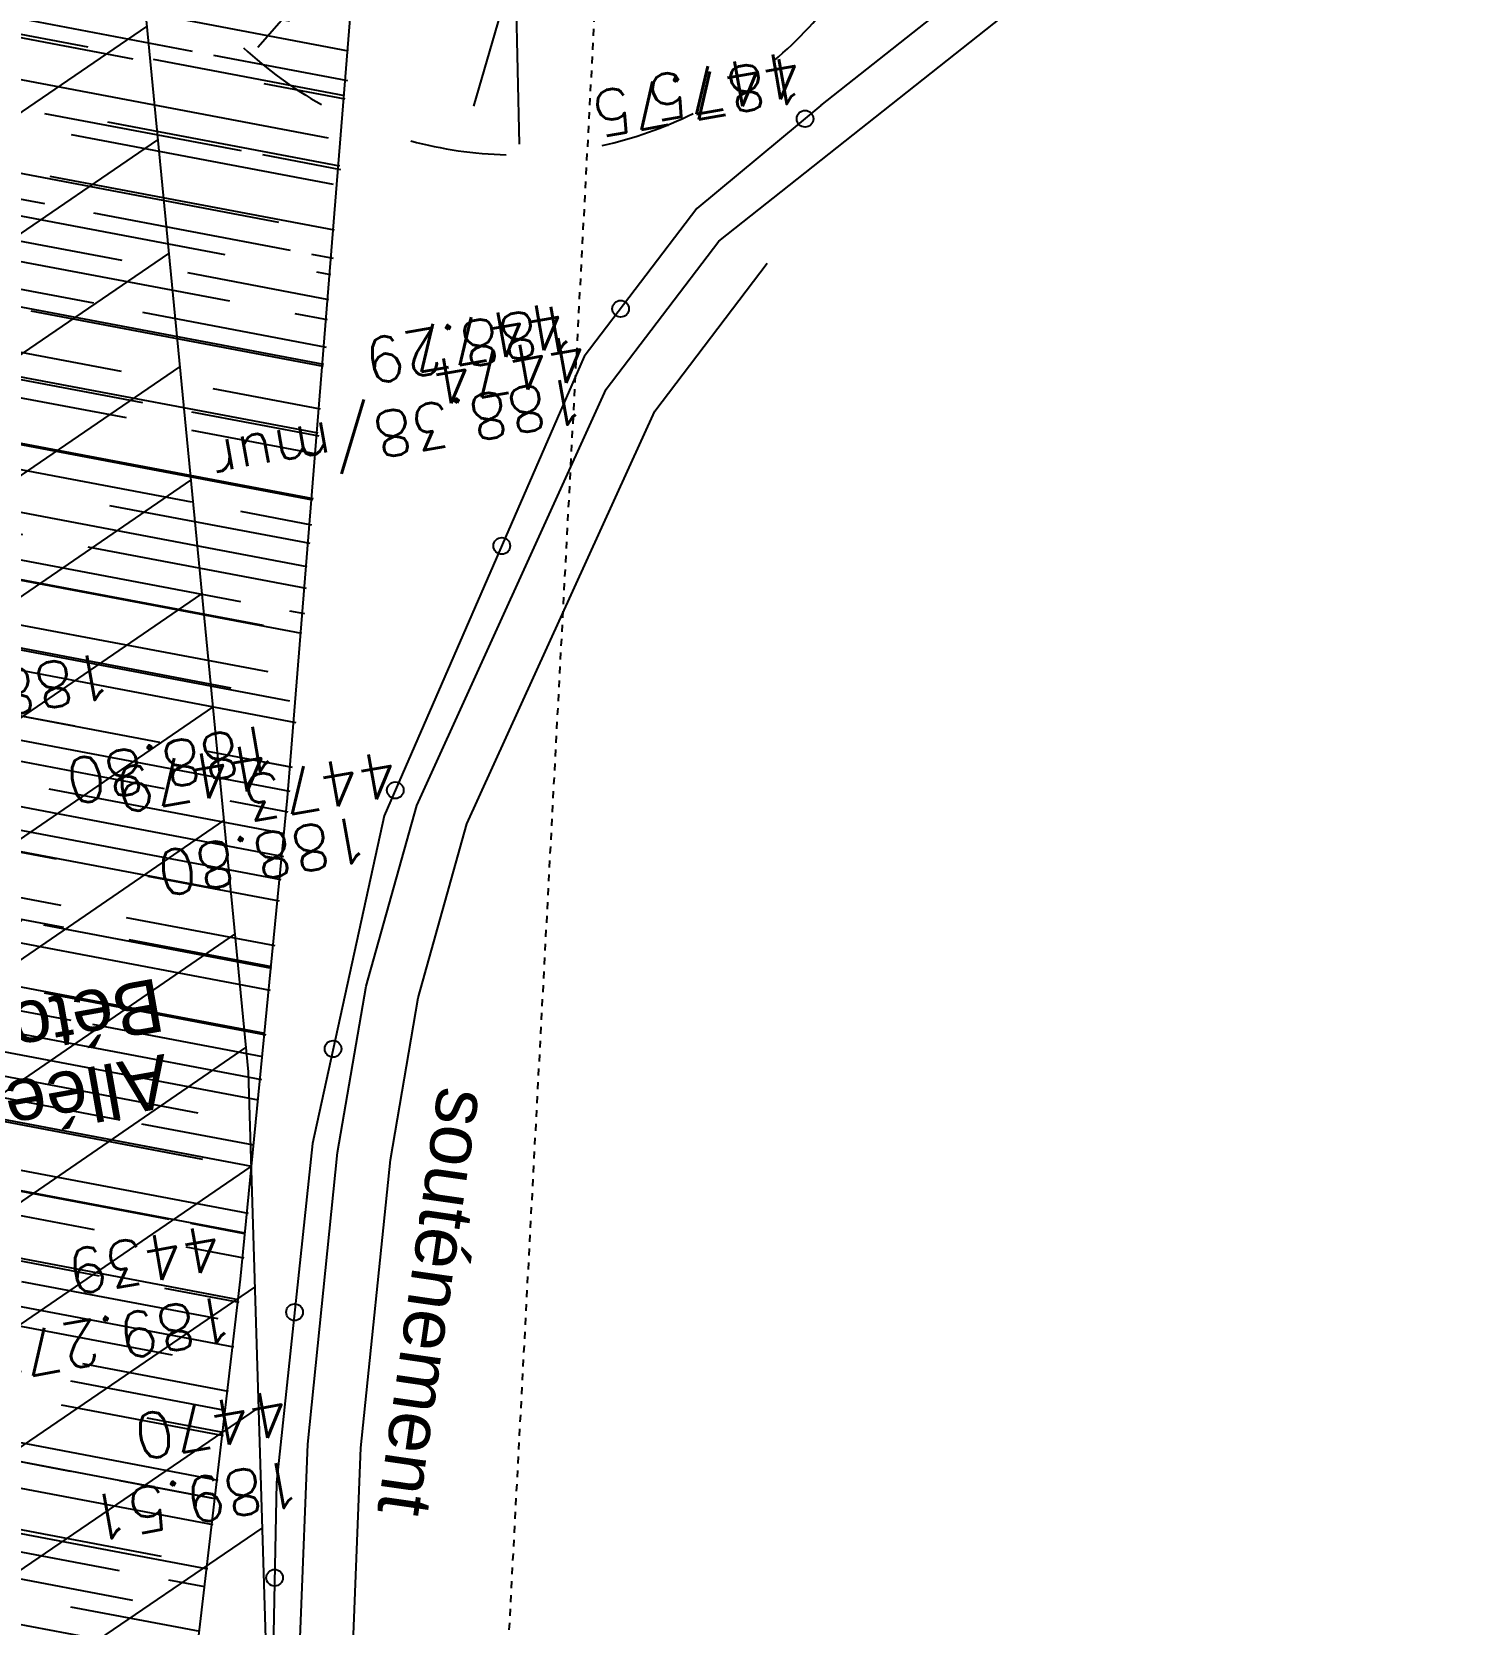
# Model space of a CAD drawing. Extents: x -2313930 to 3286427, y -3858277 to 2572692.
# Drawn here: x 5685 to 6759, y -2600 to -1405 of the extents above; entities that cross this region are included whole.
import ezdxf
from ezdxf.enums import TextEntityAlignment as Align
from ezdxf.lldxf.tags import DXFTag

# ---------------------------------------------------------------- set-up
doc = ezdxf.new("R2010")
doc.units = 0
doc.linetypes.add('STYLE_01', pattern=[0.41664, 0.20828, -0.20836])
for name, color, linetype, lineweight in [('_GAZELEC-RESERVATION 2', 132, 'Continuous', 18), ('Fond topo - P', 252, 'Continuous', 50), ('Fond topo - VOI', 252, 'Continuous', 25)]:
    doc.layers.add(name, color=color, linetype=linetype, lineweight=lineweight)
for name, color, linetype in [('DWG_280-140115-P - ALTEA-CANA', 252, 'Continuous'), ('Fond topo - BAT_TXT', 252, 'Continuous'), ('Fond topo - CLO_LEG', 252, 'Continuous'), ('Fond topo - CLO_MUR', 252, 'Continuous'), ('Fond topo - ESPACE_BOISE', 252, 'Continuous'), ('Fond topo - VEG', 252, 'Continuous'), ('Fond topo - VOI_TXT', 252, 'Continuous'), ('Fond topo - Z_500', 252, 'Continuous'), ('prlm-VRD', 2, 'Continuous'), ('SA - béton balayé', 252, 'Continuous'), ('SA - EBC', 252, 'Continuous')]:
    doc.layers.add(name, color=color, linetype=linetype)
for name, color, linetype, plot in [('Fond topo - N', 252, 'Continuous', False), ('Fond topo - NCACHE', 252, 'Continuous', False), ('Fond topo - ZCACHE', 252, 'Continuous', False)]:
    doc.layers.add(name, color=color, linetype=linetype, plot=plot)
doc.styles.add('2000_ARIAL', font='arial.ttf', dxfattribs={"height": 0.400000006})
doc.styles.add('SIMPLEX', font='simplex_.ttf', dxfattribs={"height": 1.25})
tags = doc.linetypes.add('L1', pattern=[1.0000000298023224, 0.6000000238418579, -0.4000000059604645]).pattern_tags.tags
tags[6:7] = [DXFTag(74, 4), DXFTag(75, 0), DXFTag(340, '0'), DXFTag(46, 0.0), DXFTag(50, 0.0), DXFTag(44, 0.0), DXFTag(45, 0.0)]
tags[4:5] = [DXFTag(74, 4), DXFTag(75, 0), DXFTag(340, '0'), DXFTag(46, 0.0), DXFTag(50, 0.0), DXFTag(44, 0.0), DXFTag(45, 0.0)]
tags = doc.linetypes.add('L8', pattern=[0.22500000894069674, 0.1500000059604645, -0.07500000298023224]).pattern_tags.tags
tags[6:7] = [DXFTag(74, 4), DXFTag(75, 0), DXFTag(340, '0'), DXFTag(46, 0.0), DXFTag(50, 0.0), DXFTag(44, 0.0), DXFTag(45, 0.0)]
tags[4:5] = [DXFTag(74, 4), DXFTag(75, 0), DXFTag(340, '0'), DXFTag(46, 0.0), DXFTag(50, 0.0), DXFTag(44, 0.0), DXFTag(45, 0.0)]

# ---------------------------------------------------------------- blocks, each defined once
blk = doc.blocks.new('CLOLEG')
at = {"ltscale": 2}
blk.add_circle((0, 0), 0.0625, dxfattribs=at)
blk = doc.blocks.new('PTOPO')
at = {"layer": 'Fond topo - NCACHE', "style": 'SIMPLEX'}
blk.add_attdef('MAT', text='', height=0.34, dxfattribs=at).set_placement((0.09999999986030161, -0.09999999962747097), align=Align.TOP_LEFT)
at = {"layer": 'Fond topo - ZCACHE', "style": 'SIMPLEX'}
blk.add_attdef('ALT', (0.09999999986030161, 0.09999999962747097), '', height=0.34, dxfattribs=at)
blk = doc.blocks.new('VEG12')
at = {"ltscale": 2}
for p, q in [((0.01815258799999997, 0.057406781), (0.100441039, 0.47293725)), ((0.05749608, 0.253444298), (0.145517598, 0.414706841)), ((0.037902722, 0.15845596), (-0.06593155700000003, 0.344147082)), ((0.04981112299999996, 0.033821695), (0.391570728, 0.285894318)), ((-0.158788295, 0.086017079), (-0.245985314, 0.284587218)), ((0.143890955, 0.107467204), (0.230033352, 0.253971609)), ((0.2917471699999999, 0.208620217), (0.392372872, 0.233301274)), ((-0.05229389700000003, 0.02983962500000001), (-0.383643778, 0.204631851)), ((-0.25001839, 0.135126714), (-0.3755999820000001, 0.091127132)), ((0.122915307, -0.02992704099999999), (0.317230371, 0.05540147100000001)), ((0.057557527, -0.01766878999999999), (0.411943876, -0.08413611500000001)), ((-0.05265807700000003, -0.029192154), (-0.412380265, -0.256628677)), ((-0.09359106700000003, -0.049762263), (-0.2956446150000001, -0.04653133200000001)), ((0.01825986499999999, -0.057372749), (0.107637982, -0.4128258760000001)), ((0.184132294, -0.04763066399999999), (0.323120213, -0.192805613)), ((0.02259491799999996, -0.07955337300000001), (0.001649748999999978, -0.36183712)), ((-0.151821475, -0.09483882200000002), (-0.2999525240000001, -0.315936062)), ((0.05371548199999998, -0.188497704), (0.197263789, -0.356749422))]:
    blk.add_line(p, q, dxfattribs=at)
for start, end in [(90, 103.8461539085843), (62.30769199853572, 76.15384597947835), (117.6923078993823, 131.5384619204946), (34.61538499867542, 48.46153799321151), (145.3846149358338, 159.2307690506909), (6.923076979206323, 20.76923090842763), (173.0769230068974, 186.9230769931026), (339.2307689837768, 353.0769230207937), (200.7692310571047, 214.6153850641662), (311.5384620067885, 325.3846150013246), (228.4615380795054, 242.3076921006177), (283.8461540205217, 297.6923080014643), (256.1538460914157, 270)]:
    blk.add_arc((0, 0), 0.496982058, start, end, dxfattribs=at)
blk = doc.blocks.new('A$C1F970F0F')
at = {"layer": 'SA - béton balayé'}
h = blk.add_hatch(dxfattribs=at)
h.set_pattern_fill('BETON_BALAYE', color=256, scale=49.99999999999999, angle=-10.72360141139323, style=0, pattern_type=2)
h.set_pattern_definition([(349.2763985886067, (-277130161.1279894, -473864756.7787022), (117.3825536141096, 28.65896207176165), [749.9999999999999, -99.99999999999999, 250, -49.99999999999999]), (349.2763985886067, (-277130091.1375459, -473864744.5890418), (-36.75306622226226, 74.64222748057564), [150, -16.5, 299.9999999999999, -37.49999999999999]), (349.2763985886067, (-277130128.6565508, -473864719.6726964), (261.6928111209335, -15.46358973923611), [399.9999999999999, -69.99999999999999, 200, -49.99999999999999])])
edge = h.paths.add_edge_path()
edge.add_arc((5358.091332811397, -2406.5003897603), 327.4139141548844, 197.0353200627598, 248.6714325875425)
edge.add_line((5239.005744553338, -2711.489723728723), (5354.800928152768, -2670.843148670674))
edge.add_line((5354.800928152768, -2670.843148670674), (5445.831428399385, -2528.10670157766))
edge.add_line((5445.831428399385, -2528.106701577661), (5524.939717540758, -2152.462322599101))
edge.add_line((5524.939717540758, -2152.462322599101), (5588.808554118679, -1772.826003617761))
edge.add_line((5588.808554118679, -1772.826003617761), (5596.889083904324, -1066.990457735349))
edge.add_line((5596.889083904324, -1066.990457735349), (5885.902256092508, -1066.084975682855))
edge.add_line((5885.902256092508, -1066.084975682855), (5885.433544670602, -1160.638824703835))
edge.add_line((5885.433544670601, -1160.638824703835), (5929.806132878227, -1224.214564401809))
edge.add_line((5929.806132878228, -1224.214564401809), (5882.232637045039, -1815.085634098996))
edge.add_line((5882.232637045039, -1815.085634098996), (5846.967217674753, -2176.497257896935))
edge.add_line((5846.967217674752, -2176.497257896935), (5783.590593702197, -2717.673661949677))
edge.add_line((5783.590593702197, -2717.673661949676), (5736.967683509527, -2987.71145076046))
edge.add_arc((5322.836185402772, -2830.552333082458), 442.949078330087, 324.08482527455766, 339.2187040935265, ccw=False)
edge.add_arc((5393.318158206119, -2843.383449414451), 379.6041132646011, 288.33551275161386, 319.40786575171865, ccw=False)
edge.add_arc((5315.276949875861, -2562.613601937902), 670.8210163537169, 258.08161623541537, 287.118674714722, ccw=False)
edge.add_arc((5276.252106989228, -2691.399666949642), 536.8769334285904, 239.1203115152312, 259.31827396408, ccw=False)
edge.add_line((5000.706982394531, -3152.172632686719), (4932.207642367547, -3081.259965061483))
edge.add_line((4932.207642367547, -3081.259965061484), (4772.00721949915, -2796.814362761385))
edge.add_line((4772.00721949915, -2796.814362761385), (4755.452634422306, -2567.47380276886))
edge.add_line((4755.452634422306, -2567.47380276886), (4758.579044436935, -2566.940473468178))
edge.add_line((4758.579044436935, -2566.940473468178), (5045.042919798527, -2502.419951333245))
at = {"layer": 'SA - EBC'}
h = blk.add_hatch(dxfattribs=at)
h.set_pattern_fill('_USER', color=256, scale=74.99999999999999, angle=-325.7236014113932, style=0, pattern_type=0)
h.set_pattern_definition([(34.27639858860678, (-277130161.1279894, -473864756.7787022), (-42.238928459823, 61.97477650275113), [])])
edge = h.paths.add_edge_path()
edge.add_line((5801.470568619522, -3162.013069131843), (4083.559282644929, -3271.123614088357))
edge.add_line((4083.559282644929, -3271.123614088356), (4014.481307725509, -3717.332461968055))
edge.add_line((4014.48130772551, -3717.332461968055), (3135.517961824245, -3810.19300101904))
edge.add_line((3135.517961824245, -3810.19300101904), (2274.245008604417, -3693.648081323564))
edge.add_line((2274.245008604417, -3693.648081323564), (1554.636776175834, -3420.099318784944))
edge.add_arc((2508.775769578408, -2315.674454232369), 1459.498372788833, 157.1868533427094, 229.1754823893534, ccw=False)
edge.add_arc((1966.013830892235, -2087.371785851423), 870.6752834691503, 94.3015183869224, 157.1868533106914, ccw=False)
edge.add_line((1900.708697991695, -1219.149067345796), (2859.239020416566, -1223.495634912559))
edge.add_arc((3100.860739749298, 1265.329539486049), 2500.526305395239, 264.4549516394795, 302.9422754293212)
edge.add_arc((4209.331858878893, -445.3369775435177), 462.1229708170858, 302.9422754305585, 376.8336969250394)
edge.add_arc((2214.122706379954, -1049.006753214115), 2546.655714682971, 16.8336969158998, 38.14703645440247)
edge.add_arc((3041.32627014761, -399.2990096244524), 1494.806919462396, 38.14703657403813, 72.97328584086019)
edge.add_line((3479.031970107599, 1029.988031775616), (2182.437305702805, 1414.38613606858))
edge.add_line((2182.437305702805, 1414.38613606858), (1056.590900019184, 1822.819186472099))
edge.add_arc((1766.412018482452, 3779.442320525911), 2081.398594438606, 212.7495497786225, 250.0603089288685, ccw=False)
edge.add_line((15.86575126143373, 2653.472571668582), (-104.0907319930869, 3091.26353710603))
edge.add_line((-104.0907319930869, 3091.26353710603), (-169.6986146466322, 3639.54836895815))
edge.add_line((-169.6986146466322, 3639.548368958149), (-35.58090533515337, 6158.014854826562))
edge.add_arc((-194.3533792400212, 7143.826589584332), 998.5156357593988, 279.1493507374978, 373.962283499627)
edge.add_arc((2392.201579171132, 7786.918955579627), 1666.786287877102, 172.6269749467245, 193.9622835974407, ccw=False)
edge.add_arc((-45.50651600643437, 8102.354993671941), 791.2455775503726, -7.373025019439765, 16.43829965925021)
edge.add_line((713.3969204091394, 8326.263765657093), (486.7428317772967, 9142.81155059313))
edge.add_line((486.7428317772967, 9142.811550593131), (1338.845530021721, 9564.23852196786))
edge.add_line((1338.845530021721, 9564.23852196786), (1632.623584095551, 8945.24637913095))
edge.add_line((1632.623584095551, 8945.246379130947), (1394.029444699765, 8829.874494032001))
edge.add_line((1394.029444699765, 8829.874494032001), (1731.997733793977, 8131.230781666551))
edge.add_arc((1233.216649704336, 7889.945865525577), 554.0766919865823, -19.640967550384175, 25.815335324856676, ccw=False)
edge.add_line((1755.055695752756, 7703.706797235046), (1558.214479468655, 6807.520788570679))
edge.add_line((1558.214479468655, 6807.52078857068), (1570.021725572625, 6609.158708993335))
edge.add_line((1570.021725572625, 6609.158708993335), (1852.913141606868, 5734.125706863067))
edge.add_line((1852.913141606869, 5734.125706863067), (2726.748207475315, 4020.986816292172))
edge.add_line((2726.748207475315, 4020.986816292172), (3802.352916265851, 4004.947770972833))
edge.add_arc((8355.58168857983, 5950.706307988518), 4951.552134169374, 203.138762427905, 230.8301436200186)
edge.add_arc((13583.66465597079, 12367.85935474512), 13228.79229856088, 230.8301435441083, 233.1638398044412)
edge.add_line((5652.622255943647, 1780.153648245416), (4998.697813068342, 1820.441475819727))
edge.add_line((4998.697813068342, 1820.441475819727), (4863.841220233488, 767.0816613875431))
edge.add_line((4863.841220233488, 767.0816613875434), (5595.355488733695, 631.185878681516))
edge.add_line((5595.355488733695, 631.1858786815158), (5852.747939948536, -2020.707044821664))
edge.add_line((5852.747939948536, -2020.707044821665), (5881.394298709887, -2966.563612924887))
edge.add_line((5881.394298709887, -2966.563612924887), (5801.470568619523, -3162.013069131842))
at = {"layer": 'DWG_280-140115-P - ALTEA-CANA', "linetype": 'STYLE_01', "ltscale": 25, "elevation": 9.999999999999998e-08, "flags": 128}
blk.add_lwpolyline([(6035.461037273133, -2689.127097192409), (6121.64256367179, -1057.51115667685), (6205.025182619102, 1052.804655306938), (6365.893186155989, 3202.867456399637), (6636.799193089617, 4194.521173234315), (6692.315677062305, 4259.243408586225)], dxfattribs=at)
at = {"layer": 'Fond topo - CLO_LEG', "linetype": 'L8', "ltscale": 2, "flags": 128}
blk.add_lwpolyline([(6282.467426065797, -1295.684464474299), (6552.41339720555, -1081.894158271203)], dxfattribs=at)
at = {"layer": 'Fond topo - CLO_LEG', "ltscale": 2, "flags": 128}
blk.add_lwpolyline([(6282.467426065797, -1295.684464474299), (6189.275637213709, -1373.022047100058), (6104.897438272617, -1484.013001080026), (5954.726196654141, -1828.700577450215), (5900.868679028967, -2074.537779561267), (5874.025653848885, -2328.939880393739), (5868.867497210709, -2580.541609170677), (5917.785716554227, -3083.337295519524), (6022.692410287696, -3380.036307044295)], dxfattribs=at)
at = {"layer": 'Fond topo - CLO_MUR', "linetype": 'L8', "ltscale": 2, "flags": 128}
for points in [[(6205.797144122152, -1397.404740036666), (6565.739909591483, -1112.33927420372)], [(6121.418945181059, -1508.395694016635), (6205.797144122152, -1397.404740036666)], [(6157.827489902033, -1524.961256976507), (6242.205688843125, -1413.970302996539)]]:
    blk.add_lwpolyline(points, dxfattribs=at)
at = {"layer": 'Fond topo - CLO_MUR', "ltscale": 2, "flags": 128}
for points in [[(5913.373786971466, -2855.785245736176), (5886.93232999356, -2565.470763431892), (5897.399590436347, -2300.158774031377), (5919.718208511505, -2081.319878114762), (5941.228231684434, -1956.448553662097), (5979.18250767089, -1821.009379234139), (6121.418945181059, -1508.395694016635)], [(5953.208905556952, -2852.157116425939), (5927.004083866236, -2564.440775277538), (5937.319437415089, -2302.979145383546), (5959.371826600868, -2086.7506815024), (5980.298884605502, -1965.263623096761), (6016.867242146706, -1834.770074340647), (6157.827489902033, -1524.961256976507)]]:
    blk.add_lwpolyline(points, dxfattribs=at)
at = {"layer": 'Fond topo - ESPACE_BOISE', "linetype": 'L1', "ltscale": 2, "flags": 128}
blk.add_lwpolyline([(5801.470568619522, -3162.013069131843), (4083.559282644929, -3271.123614088356), (4014.48130772551, -3717.332461968055), (3135.517961824245, -3810.19300101904), (2274.245008604417, -3693.648081323564), (1554.636776175834, -3420.099318784944, -0.3248648439675891), (1163.447808694293, -1749.787382690587, -0.2814891279475962), (1900.708697991695, -1219.149067345796), (2859.239020416566, -1223.495634912559, 0.1695292870025676), (4460.631470672048, -833.159289007697, 0.3340686001642133), (4651.652558133293, -311.5085830883972, 0.09326601102169153), (4216.884593398947, 524.0158635944096, 0.153138720952933), (3479.031970107599, 1029.988031775616), (2182.437305702805, 1414.38613606858), (1056.590900019184, 1822.819186472099, -0.1642525569996709), (15.86575126143373, 2653.472571668582), (-104.0907319930869, 3091.26353710603), (-169.6986146466322, 3639.548368958149), (-35.58090533515337, 6158.014854826562, 0.4390366150430304), (774.660880078399, 7384.751557306568, -0.09336270405047195), (739.1967976091219, 8000.81547627212, 0.104271961321091), (713.3969204091394, 8326.263765657093), (486.7428317772967, 9142.811550593131), (1338.845530021721, 9564.23852196786), (1632.623584095551, 8945.246379130947), (1394.029444699765, 8829.874494032001), (1731.997733793977, 8131.23078166655, -0.2009829630843761), (1755.055695752756, 7703.706797235046), (1558.214479468655, 6807.52078857068), (1570.021725572625, 6609.158708993335), (1852.913141606869, 5734.125706863067), (2726.748207475315, 4020.986816292172), (3802.352916265851, 4004.947770972833, 0.121417881002313), (5228.074839294609, 2111.882341611708, 0.01018302282179253), (5652.622255943647, 1780.153648245416), (4998.697813068342, 1820.441475819727), (4863.841220233488, 767.0816613875434), (5595.355488733695, 631.1858786815158), (5852.747939948536, -2020.707044821665), (5881.394298709887, -2966.563612924887)], format="xyb", close=True, dxfattribs=at)
at = {"layer": 'Fond topo - VOI', "ltscale": 2, "flags": 128}
blk.add_lwpolyline([(5000.706982394531, -3152.172632686719, 0.03514680113144616), (5103.825395547883, -3199.834393112584, 0.05304757428686571), (5176.740243683153, -3218.973577135732, 0.03003359205613811), (5333.19443896248, -3233.19528941652, 0.04745511052873769), (5432.548835640756, -3226.804251904938, 0.06071624197132922), (5512.734347835934, -3203.715319275074, 0.04092958131218784), (5622.111118279161, -3146.291132090238, 0.09495582468090094), (5681.57458082512, -3090.380448639745, 0.06613015153363594), (5736.967683509528, -2987.71145076046), (5783.590593702197, -2717.673661949676), (5846.967217674752, -2176.497257896935), (5882.232637045039, -1815.085634098996), (5929.806132878228, -1224.214564401809), (5885.433544670601, -1160.638824703835)], format="xyb", dxfattribs=at)
at = {"layer": 'Fond topo - CLO_LEG', "ltscale": 2}
for p, xscale, yscale, zscale, rotation in [((6270.53146112055, -1305.589829425042), 99.99999999999999, 99.99999999999999, 99.99999999999999, 219.6884493623854), ((6132.140009547456, -1448.17816447298), 99.99999999999999, 99.99999999999999, 99.99999999999999, 232.7569622221155), ((6042.994178138432, -1626.099358342521), 99.99999999999997, 99.99999999999997, 99.99999999999997, 246.4585193259181), ((5963.111599717608, -1809.453588325194), 99.99999999999997, 99.99999999999997, 99.99999999999997, 246.4585193259181), ((5916.418512746868, -2003.559246071272), 100, 100, 100, 257.6429802308661), ((5887.506878418284, -2201.172916036533), 99.99999999999999, 99.99999999999999, 99.99999999999999, 263.9767704000815), ((5872.559633214121, -2400.448628502283), 99.99999999999999, 99.99999999999999, 99.99999999999999, 268.825527901417)]:
    blk.add_blockref('CLOLEG', p, dxfattribs=dict(at, xscale=xscale, yscale=yscale, zscale=zscale, rotation=rotation))
at = {"layer": 'Fond topo - P', "ltscale": 2}
ref = blk.add_blockref('PTOPO', (6282.467426065797, -1295.684464474299), dxfattribs=dict(at, xscale=99.99999999999994, yscale=99.99999999999994, zscale=99.99999999999994, rotation=190.0656205306617))
ref.add_attrib('MAT', '4475', dxfattribs={"layer": 'Fond topo - N', "color": 0, "ltscale": 2, "height": 33.99999999999999, "rotation": 190.0656204987762, "style": 'SIMPLEX'}).set_placement((6270.873584233897, -1287.58614172394), align=Align.TOP_LEFT)
ref.add_attrib('ALT', '187.75', (6266.615551787294, -1258.110048585152), dxfattribs={"layer": 'Fond topo - Z_500', "color": 0, "ltscale": 2, "height": 33.99999999999999, "rotation": 190.0656204987762, "style": 'SIMPLEX'})
ref = blk.add_blockref('PTOPO', (6104.897438272617, -1484.013001080026), dxfattribs=dict(at, xscale=99.99999999999994, yscale=99.99999999999994, zscale=99.99999999999994, rotation=190.0656205306617))
ref.add_attrib('MAT', '4477', dxfattribs={"layer": 'Fond topo - N', "color": 0, "ltscale": 2, "height": 33.99999999999999, "rotation": 190.0656204987762, "style": 'SIMPLEX'}).set_placement((6093.303596440718, -1475.914678329667), align=Align.TOP_LEFT)
ref.add_attrib('ALT', '188.29', (6095.596339191459, -1443.86296319714), dxfattribs={"layer": 'Fond topo - Z_500', "color": 0, "ltscale": 2, "height": 33.99999999999999, "rotation": 190.0656204987762, "style": 'SIMPLEX'})
ref = blk.add_blockref('PTOPO', (6121.418945181059, -1508.395694016635), dxfattribs=dict(at, xscale=99.99999999999999, yscale=99.99999999999999, zscale=99.99999999999999, rotation=190.0656205306616))
ref.add_attrib('MAT', '4474', dxfattribs={"layer": 'Fond topo - N', "color": 0, "ltscale": 2, "height": 33.99999999999999, "rotation": 190.0656204987762, "style": 'SIMPLEX'}).set_placement((6109.82510334916, -1500.297371266276), align=Align.TOP_LEFT)
ref.add_attrib('ALT', '188.38/mur', (6102.098724410339, -1498.970956779993), dxfattribs={"layer": 'Fond topo - Z_500', "color": 0, "ltscale": 2, "height": 33.99999999999999, "rotation": 190.0656204987762, "style": 'SIMPLEX'})
ref = blk.add_blockref('PTOPO', (5588.808554118679, -1772.826003617761), dxfattribs=dict(at, xscale=99.99999999999994, yscale=99.99999999999994, zscale=99.99999999999994, rotation=190.0656205306617))
ref.add_attrib('MAT', '4480', dxfattribs={"layer": 'Fond topo - N', "color": 0, "ltscale": 2, "height": 33.99999999999999, "rotation": 190.0656204987762, "style": 'SIMPLEX'}).set_placement((5577.214712286779, -1764.727680867402), align=Align.TOP_LEFT)
ref.add_attrib('ALT', '188.83', (5747.415800345849, -1705.558440522227), dxfattribs={"layer": 'Fond topo - Z_500', "color": 0, "ltscale": 2, "height": 33.99999999999999, "rotation": 190.0656204987762, "style": 'SIMPLEX'})
ref = blk.add_blockref('PTOPO', (5882.232637045039, -1815.085634098996), dxfattribs=dict(at, xscale=99.99999999999994, yscale=99.99999999999994, zscale=99.99999999999994, rotation=190.0656205306617))
ref.add_attrib('MAT', '4479', dxfattribs={"layer": 'Fond topo - N', "color": 0, "ltscale": 2, "height": 33.99999999999999, "rotation": 190.0656204987762, "style": 'SIMPLEX'}).set_placement((5870.638795213139, -1806.987311348637), align=Align.TOP_LEFT)
ref.add_attrib('ALT', '188.80', (5871.666172305161, -1759.114248345617), dxfattribs={"layer": 'Fond topo - Z_500', "color": 0, "ltscale": 2, "height": 33.99999999999999, "rotation": 190.0656204987762, "style": 'SIMPLEX'})
ref = blk.add_blockref('PTOPO', (5979.18250767089, -1821.009379234139), dxfattribs=dict(at, xscale=99.99999999999994, yscale=99.99999999999994, zscale=99.99999999999994, rotation=190.0656205306617))
ref.add_attrib('MAT', '4473', dxfattribs={"layer": 'Fond topo - N', "color": 0, "ltscale": 2, "height": 33.99999999999999, "rotation": 190.0656204987762, "style": 'SIMPLEX'}).set_placement((5967.588665861867, -1812.911056488113), align=Align.TOP_LEFT)
ref.add_attrib('ALT', '188.80', (5940.032532393918, -1828.107197173748), dxfattribs={"layer": 'Fond topo - Z_500', "color": 0, "ltscale": 2, "height": 33.99999999999999, "rotation": 190.0656204987762, "style": 'SIMPLEX'})
ref = blk.add_blockref('PTOPO', (5846.967217674752, -2176.497257896935), dxfattribs=dict(at, xscale=99.99999999999994, yscale=99.99999999999994, zscale=99.99999999999994, rotation=190.0656205306617))
ref.add_attrib('MAT', '4439', dxfattribs={"layer": 'Fond topo - N', "color": 0, "ltscale": 2, "height": 33.99999999999999, "rotation": 190.0656204987762, "style": 'SIMPLEX'}).set_placement((5835.3733758484, -2168.398935242413), align=Align.TOP_LEFT)
ref.add_attrib('ALT', '189.27', (5838.868894934273, -2188.091099801796), dxfattribs={"layer": 'Fond topo - Z_500', "color": 0, "ltscale": 2, "height": 33.99999999999999, "rotation": 190.0656204987762, "style": 'SIMPLEX'})
ref = blk.add_blockref('PTOPO', (5897.399590436347, -2300.158774031377), dxfattribs=dict(at, xscale=99.99999999999994, yscale=99.99999999999994, zscale=99.99999999999994, rotation=190.0656205306617))
ref.add_attrib('MAT', '4470', dxfattribs={"layer": 'Fond topo - N', "color": 0, "ltscale": 2, "height": 33.99999999999999, "rotation": 190.0656204987762, "style": 'SIMPLEX'}).set_placement((5885.805748604448, -2292.060451281018), align=Align.TOP_LEFT)
ref.add_attrib('ALT', '189.51', (5889.301267713197, -2311.752615844733), dxfattribs={"layer": 'Fond topo - Z_500', "color": 0, "ltscale": 2, "height": 33.99999999999999, "rotation": 190.0656204987762, "style": 'SIMPLEX'})
at = {"layer": 'Fond topo - VEG', "ltscale": 2, "zscale": 99.99999999999997, "rotation": 192.432705982593}
for p, xscale, yscale in [((6053.659961675313, -1032.593457134958), 603.8399999999999, 603.8399999999999), ((5133.050154314063, -1280.324216559423), 1006.399999999999, 1006.399999999999), ((5222.972658674444, -2560.536819283554), 799.9999999999998, 799.9999999999998)]:
    blk.add_blockref('VEG12', p, dxfattribs=dict(at, xscale=xscale, yscale=yscale))
at = {"layer": 'Fond topo - BAT_TXT', "style": '2000_ARIAL'}
blk.add_text('souténement', height=39.99999999999999, rotation=261.8091590510165, dxfattribs=at).set_placement((5995.726933899247, -2030.783845489734))
at = {"layer": 'Fond topo - VOI_TXT', "style": '2000_ARIAL'}
for s, p in [('Béton', (5784.823594151124, -1950.31433924767)), ('Allée', (5789.866804527259, -2007.246131361471))]:
    blk.add_text(s, height=39.99999999999999, rotation=190.0656205035111, dxfattribs=at).set_placement(p)

msp = doc.modelspace()

# ---------------------------------------------------------------- linework, layer by layer
at = {"layer": '_GAZELEC-RESERVATION 2'}
msp.add_circle((486248.4803309143, -227485.9628347494), 2800178.148749841, dxfattribs=at)

# ---------------------------------------------------------------- block references
at = {"layer": 'prlm-VRD'}
msp.add_blockref('A$C1F970F0F', (-5.729869075061288, -165.0016201740946), dxfattribs=at)

doc.saveas('drawing.dxf')
